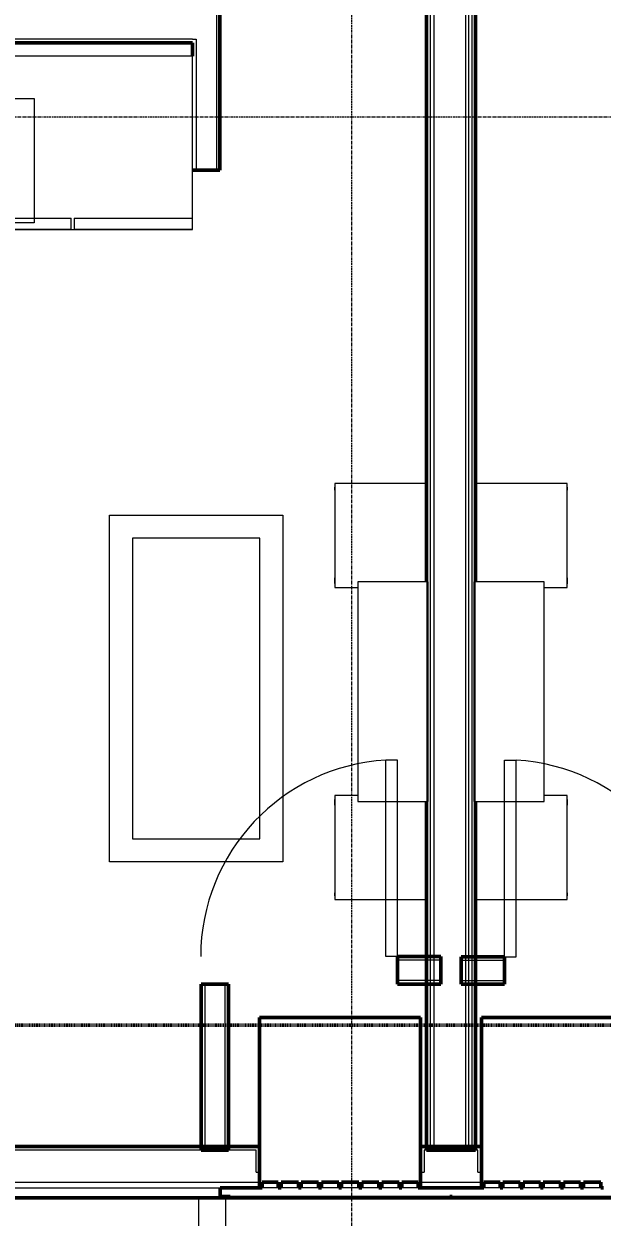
# Model space of a CAD drawing. Header units: inches. Extents: x -4217 to -1814, y 9706 to 12425.
# Drawn here: x -3211.1 to -3111, y 9976.9 to 10183.3 of the extents above; entities that cross this region are included whole.
import ezdxf

# ---------------------------------------------------------------- set-up
doc = ezdxf.new("R2010")
doc.units = ezdxf.units.IN
doc.header["$MEASUREMENT"] = 0
doc.linetypes.add('Dash 1_16_', pattern=[0.125, 0.0625, -0.0625])
doc.linetypes.add('Grid Line 1_2_', pattern=[0.875, 0.5, -0.125, 0.125, -0.125])
for name, color, linetype, lineweight in [('A-ANNO-DIMS', 211, 'Continuous', 9), ('A-ANNO-DIMS-96', 211, 'Continuous', 9), ('A-AREA-IDEN', 2, 'Continuous', 9), ('A-DOOR-1', 7, 'Continuous', 9), ('A-DOOR-2', 50, 'Continuous', 20), ('A-FLOR-1', 10, 'Continuous', 13), ('A-FLOR-HRAL-1', 7, 'Continuous', 9), ('A-GENM-2', 7, 'Continuous', 9), ('A-GENM-3', 250, 'Continuous', 50), ('A-GLAZ-2', 250, 'Continuous', 50), ('A-WALL', 113, 'Continuous', 13), ('A-WALL-3', 250, 'Continuous', 50), ('A-WALL-4', 10, 'Continuous', 13), ('C-PROP-LINE-2', 91, 'Dash 1_16_', 50), ('I-FURN-1', 7, 'Continuous', 9), ('I-WALL-3', 2, 'Continuous', 50), ('Q-SPCQ-1', 7, 'Continuous', 9), ('S-GRID-1', 1, 'Grid Line 1_2_', 9)]:
    doc.layers.add(name, color=color, linetype=linetype, lineweight=lineweight)
doc.styles.add('Century Gothic', font='ufonts.com_century-gothic.ttf', dxfattribs={"height": 9})
doc.dimstyles.new('OD__1_8__Tol__', dxfattribs={"dimscale": 12, "dimtxt": 9.397514, "dimasz": 1, "dimexe": 0.75, "dimexo": 0.5, "dimgap": 0.125, "dimtad": 1, "dimdec": 3, "dimrnd": 0.125, "dimzin": 3, "dimdsep": 46, "dimlunit": 4, "dimtxsty": 'Century Gothic', "dimblk1": 'OBLIQUE', "dimblk2": 'OBLIQUE', "dimsah": 1, "dimcen": 0.09, "dimdle": 0.75, "dimazin": 0, "dimtfac": 1, "dimtdec": 4, "dimtix": 1, "dimtmove": 0, "dimatfit": 3, "dimfxl": 1, "dimtvp": 1, "dimtfill": 1, "dimfrac": 2, "dimtolj": 1, "dimtzin": 0, "dimarcsym": 2})

# ---------------------------------------------------------------- blocks, each defined once
blk = doc.blocks.new('DIMBLOCK16-FLOOR PLAN - 2ND FLOOR')
at = {"layer": 'A-ANNO-DIMS-96'}
for p, q in [((-3338.72, 9982.44), (-3338.72, 9817.41)), ((-3338.72, 9826.41), (-3338.72, 9982.44)), ((-2935.52, 9982.44), (-2935.52, 9817.41)), ((-2935.52, 9826.41), (-2935.52, 9982.44)), ((-3338.72, 9826.41), (-2935.52, 9826.41))]:
    blk.add_line(p, q, dxfattribs=at)
at = {"layer": 'A-ANNO-DIMS-96', "lineweight": 50}
for p, q in [((-3338.72, 9826.41), (-3332.72, 9832.41)), ((-2935.52, 9826.41), (-2929.52, 9832.41)), ((-3338.72, 9826.41), (-3344.72, 9820.41)), ((-2935.52, 9826.41), (-2941.52, 9820.41))]:
    blk.add_line(p, q, dxfattribs=at)
at = {"layer": 'A-ANNO-DIMS-96', "color": 0, "insert": (-3167.85, 9839.44), "char_height": 9, "width": 73.7481, "attachment_point": 1, "line_spacing_factor": 0.984502, "style": 'Century Gothic', "bg_fill": 3, "box_fill_scale": 1.25, "bg_fill_color": 256, "bg_fill_true_color": 13158600, "bg_fill_transparency": 0}
blk.add_mtext('33\' - 7 1/4"', dxfattribs=at)
blk = doc.blocks.new('_Oblique')
at = {"color": 0, "linetype": 'ByBlock', "lineweight": -2}
blk.add_line((-0.5, -0.5), (0.5, 0.5), dxfattribs=at)

msp = doc.modelspace()

# ---------------------------------------------------------------- linework, layer by layer
at = {"layer": 'A-AREA-IDEN', "flags": 128}
msp.add_lwpolyline([(-3284.82084, 10170.39172), (-3209.31533, 10170.39172), (-3209.31533, 10148.89566), (-3284.82084, 10148.89566)], close=True, dxfattribs=at)
at = {"layer": 'A-DOOR-1'}
for centre, start, end in [((-3146.39952, 10021.93199), 93.365687, 180), ((-3127.84796, 10021.9274), 0, 86.634313)]:
    msp.add_arc(centre, 34.06659, start, end, dxfattribs=at)
at = {"layer": 'A-DOOR-2'}
for p, q in [((-3148.39952, 10021.93199), (-3148.39952, 10055.93982)), ((-3146.39952, 10055.93982), (-3148.39952, 10055.93982)), ((-3146.39952, 10021.93199), (-3146.39952, 10055.93982)), ((-3127.84796, 10055.93523), (-3125.84796, 10055.93523)), ((-3127.84796, 10021.9274), (-3127.84796, 10055.93523)), ((-3125.84796, 10021.9274), (-3125.84796, 10055.93523)), ((-3146.39952, 10021.93199), (-3148.39952, 10021.93199)), ((-3127.84796, 10021.9274), (-3125.84796, 10021.9274))]:
    msp.add_line(p, q, dxfattribs=at)
at = {"layer": 'A-GENM-3'}
for p, q in [((-3142.38624, 10011.3769), (-3170.26124, 10011.3769)), ((-3103.98624, 10011.3769), (-3131.86124, 10011.3769))]:
    msp.add_line(p, q, dxfattribs=at)
at = {"layer": 'A-WALL'}
for p, q in [((-3140.74874, 10356.0394), (-3140.74874, 9988.4394)), ((-3140.12374, 10356.0394), (-3140.12374, 9988.4394)), ((-3134.62374, 10356.0394), (-3134.62374, 9988.4394)), ((-3134.12374, 10356.0394), (-3134.12374, 9988.4394)), ((-3133.49874, 10356.0394), (-3133.49874, 9988.4394))]:
    msp.add_line(p, q, dxfattribs=at)
at = {"layer": 'A-WALL-3'}
for p, q in [((-3177.12374, 10158.02206), (-3177.12374, 10260.93124)), ((-3336.97374, 10180.0331), (-3181.87374, 10180.0331)), ((-3181.87374, 10180.0331), (-3181.87374, 10177.7206)), ((-3181.87374, 10158.02206), (-3177.12374, 10158.02206)), ((-3138.87374, 10021.93199), (-3146.39952, 10021.93199)), ((-3146.39952, 10021.93199), (-3146.39952, 10017.18199)), ((-3138.87374, 10017.18199), (-3138.87374, 10021.93199)), ((-3127.84796, 10021.9274), (-3135.37374, 10021.9274)), ((-3135.37374, 10021.9274), (-3135.37374, 10017.1774)), ((-3127.84796, 10017.1774), (-3127.84796, 10021.9274)), ((-3175.64952, 10017.18199), (-3180.39952, 10017.18199)), ((-3146.39952, 10017.18199), (-3138.87374, 10017.18199)), ((-3135.37374, 10017.1774), (-3127.84796, 10017.1774))]:
    msp.add_line(p, q, dxfattribs=at)
at = {"layer": 'A-WALL-4'}
for p, q in [((-3177.74874, 10260.93124), (-3177.74874, 10158.02206)), ((-3181.87374, 10180.6581), (-3336.97374, 10180.6581)), ((-3181.87374, 10180.6581), (-3181.24874, 10180.6581)), ((-3181.24874, 10180.6581), (-3181.24874, 10158.02206)), ((-3138.87374, 10021.30699), (-3146.39952, 10021.30699)), ((-3135.37374, 10021.3024), (-3127.84796, 10021.3024)), ((-3138.87374, 10017.80699), (-3146.39952, 10017.80699)), ((-3135.37374, 10017.8024), (-3127.84796, 10017.8024))]:
    msp.add_line(p, q, dxfattribs=at)
at = {"layer": 'C-PROP-LINE-2'}
msp.add_line((-2099.26202, 10010.0894), (-3832.16202, 10010.0894), dxfattribs=at)
at = {"layer": 'I-FURN-1'}
for p, q in [((-3157.27979, 10103.14382), (-3157.27979, 10102.65471)), ((-3157.27979, 10102.65471), (-3157.24865, 10102.65471)), ((-3141.37374, 10103.80432), (-3157.24874, 10103.80432)), ((-3157.24874, 10103.80432), (-3157.24874, 10085.80432)), ((-3116.99874, 10103.79973), (-3132.87374, 10103.79973)), ((-3116.99882, 10102.65012), (-3116.96768, 10102.65012)), ((-3116.99874, 10085.79973), (-3116.99874, 10103.79973)), ((-3116.96768, 10102.65012), (-3116.96768, 10103.13923)), ((-3196.24874, 10098.31459), (-3166.24874, 10098.31459)), ((-3196.24874, 10038.31459), (-3196.24874, 10098.31459)), ((-3166.24874, 10098.31459), (-3166.24874, 10038.31459)), ((-3170.24874, 10094.31459), (-3192.24874, 10094.31459)), ((-3192.24874, 10094.31459), (-3192.24874, 10042.31459)), ((-3170.24874, 10042.31459), (-3170.24874, 10094.31459)), ((-3157.24865, 10087.4617), (-3157.28054, 10087.4617)), ((-3157.28054, 10087.4617), (-3157.28054, 10086.46722)), ((-3157.28054, 10086.46722), (-3157.24865, 10086.46722)), ((-3141.24874, 10086.80432), (-3153.24874, 10086.80432)), ((-3153.24874, 10086.80432), (-3153.24874, 10048.80432)), ((-3141.24874, 10048.80432), (-3141.24874, 10086.80432)), ((-3141.24874, 10086.80432), (-3141.12374, 10086.80432)), ((-3141.24874, 10048.80432), (-3141.24874, 10086.80432)), ((-3141.12374, 10086.80432), (-3141.12374, 10048.80432)), ((-3133.12374, 10048.79973), (-3133.12374, 10086.79973)), ((-3133.12374, 10086.79973), (-3132.99874, 10086.79973)), ((-3132.99874, 10086.79973), (-3132.99874, 10048.79973)), ((-3132.99874, 10086.79973), (-3132.99874, 10048.79973)), ((-3120.99874, 10086.79973), (-3132.99874, 10086.79973)), ((-3120.99874, 10048.79973), (-3120.99874, 10086.79973)), ((-3116.96693, 10087.45711), (-3116.99882, 10087.45711)), ((-3116.99882, 10086.46263), (-3116.96693, 10086.46263)), ((-3116.96693, 10086.46263), (-3116.96693, 10087.45711)), ((-3157.24874, 10085.80432), (-3153.24874, 10085.80432)), ((-3120.99874, 10085.79973), (-3116.99874, 10085.79973)), ((-3157.28054, 10049.14142), (-3157.28054, 10048.14694)), ((-3157.24865, 10049.14142), (-3157.28054, 10049.14142)), ((-3153.24874, 10049.80432), (-3157.24874, 10049.80432)), ((-3157.24874, 10049.80432), (-3157.24874, 10031.80432)), ((-3153.24874, 10048.80432), (-3141.24874, 10048.80432)), ((-3141.12374, 10048.80432), (-3141.24874, 10048.80432)), ((-3132.99874, 10048.79973), (-3133.12374, 10048.79973)), ((-3132.99874, 10048.79973), (-3120.99874, 10048.79973)), ((-3116.99874, 10049.79973), (-3120.99874, 10049.79973)), ((-3116.96693, 10049.13683), (-3116.99882, 10049.13683)), ((-3116.99874, 10031.79973), (-3116.99874, 10049.79973)), ((-3116.96693, 10048.14235), (-3116.96693, 10049.13683)), ((-3157.28054, 10048.14694), (-3157.24865, 10048.14694)), ((-3116.99882, 10048.14235), (-3116.96693, 10048.14235)), ((-3192.24874, 10042.31459), (-3170.24874, 10042.31459)), ((-3166.24874, 10038.31459), (-3196.24874, 10038.31459)), ((-3157.24865, 10032.95393), (-3157.27979, 10032.95393)), ((-3157.27979, 10032.95393), (-3157.27979, 10032.46482)), ((-3116.96768, 10032.94934), (-3116.99882, 10032.94934)), ((-3116.96768, 10032.46023), (-3116.96768, 10032.94934)), ((-3157.24874, 10031.80432), (-3141.37374, 10031.80432)), ((-3132.87374, 10031.79973), (-3116.99874, 10031.79973))]:
    msp.add_line(p, q, dxfattribs=at)
at = {"layer": 'I-WALL-3'}
for p, q in [((-3141.37374, 10355.4144), (-3141.37374, 10086.80432)), ((-3132.87374, 10086.79973), (-3132.87374, 10355.4144)), ((-3141.37374, 10048.80432), (-3141.37374, 9988.4394)), ((-3132.87374, 9988.4394), (-3132.87374, 10048.79973)), ((-3141.37374, 9988.4394), (-3132.87374, 9988.4394))]:
    msp.add_line(p, q, dxfattribs=at)
at = {"layer": 'Q-SPCQ-1'}
for p, q in [((-3181.87374, 10177.7206), (-3217.62374, 10177.7206)), ((-3181.87374, 10147.7206), (-3181.87374, 10177.7206)), ((-3217.62374, 10149.7206), (-3202.87374, 10149.7206)), ((-3202.87374, 10147.7206), (-3202.87374, 10149.7206)), ((-3202.37374, 10149.7206), (-3181.87374, 10149.7206)), ((-3202.37374, 10149.7206), (-3202.37374, 10147.7206)), ((-3181.87374, 10147.7206), (-3181.87374, 10149.7206)), ((-3217.62374, 10147.7206), (-3181.87374, 10147.7206)), ((-3202.87374, 10147.7206), (-3217.62374, 10147.7206)), ((-3181.87374, 10147.7206), (-3202.37374, 10147.7206))]:
    msp.add_line(p, q, dxfattribs=at)
at = {"layer": 'S-GRID-1'}
msp.add_line((-1814.20638, 10167.1894), (-4168.71446, 10167.1894), dxfattribs=at)

# ---------------------------------------------------------------- next in the draw order: dimensions: what is measured, and where the dimension line sits
at = {"layer": 'A-ANNO-DIMS'}
dim = msp.add_linear_dim(base=(-2935.52374, 9826.40632), p1=(-3338.72374, 9988.4394), p2=(-2935.52374, 9988.4394), dimstyle='OD__1_8__Tol__', override={"dimpost": '<>', "dimfxl": 403.2}, dxfattribs=at)
dim.commit()
dim.dimension.update_dxf_attribs({"geometry": 'DIMBLOCK16-FLOOR PLAN - 2ND FLOOR', "text_midpoint": (-3137.12374, 9833.13133)})

# ---------------------------------------------------------------- next in the draw order: linework, layer by layer
at = {"layer": 'A-FLOR-1'}
msp.add_line((-3180.82344, 9980.0019), (-3215.06124, 9980.0019), dxfattribs=at)
at = {"layer": 'A-FLOR-HRAL-1'}
for p, q in [((-3180.82344, 9980.1894), (-3180.82344, 9919.3016)), ((-3176.09903, 9914.57719), (-3176.09903, 9980.1894))]:
    msp.add_line(p, q, dxfattribs=at)
at = {"layer": 'A-GENM-2'}
for p, q in [((-3167.02686, 9981.9394), (-3169.82374, 9981.9394)), ((-3163.54249, 9981.9394), (-3166.52686, 9981.9394)), ((-3160.05811, 9981.9394), (-3163.04249, 9981.9394)), ((-3156.57374, 9981.9394), (-3159.55811, 9981.9394)), ((-3153.08936, 9981.9394), (-3156.07374, 9981.9394)), ((-3149.60499, 9981.9394), (-3152.58936, 9981.9394)), ((-3146.12061, 9981.9394), (-3149.10499, 9981.9394)), ((-3142.82374, 9981.9394), (-3145.62061, 9981.9394)), ((-3128.62686, 9981.9394), (-3131.42374, 9981.9394)), ((-3125.14249, 9981.9394), (-3128.12686, 9981.9394)), ((-3121.65811, 9981.9394), (-3124.64249, 9981.9394)), ((-3118.17374, 9981.9394), (-3121.15811, 9981.9394)), ((-3114.68936, 9981.9394), (-3117.67374, 9981.9394)), ((-3111.20499, 9981.9394), (-3114.18936, 9981.9394))]:
    msp.add_line(p, q, dxfattribs=at)
at = {"layer": 'A-GENM-3'}
for p, q in [((-3170.26124, 10011.3769), (-3170.26124, 9981.9394)), ((-3142.38624, 9981.9394), (-3142.38624, 10011.3769)), ((-3131.86124, 10011.3769), (-3131.86124, 9981.9394)), ((-3169.82374, 9981.9394), (-3169.82374, 9982.9394)), ((-3169.82374, 9982.9394), (-3167.02686, 9982.9394)), ((-3167.02686, 9982.9394), (-3167.02686, 9981.9394)), ((-3166.52686, 9981.9394), (-3166.52686, 9982.9394)), ((-3166.52686, 9982.9394), (-3163.54249, 9982.9394)), ((-3163.54249, 9982.9394), (-3163.54249, 9981.9394)), ((-3163.04249, 9981.9394), (-3163.04249, 9982.9394)), ((-3163.04249, 9982.9394), (-3160.05811, 9982.9394)), ((-3160.05811, 9982.9394), (-3160.05811, 9981.9394)), ((-3159.55811, 9981.9394), (-3159.55811, 9982.9394)), ((-3159.55811, 9982.9394), (-3156.57374, 9982.9394)), ((-3156.57374, 9982.9394), (-3156.57374, 9981.9394)), ((-3156.07374, 9981.9394), (-3156.07374, 9982.9394)), ((-3156.07374, 9982.9394), (-3153.08936, 9982.9394)), ((-3153.08936, 9982.9394), (-3153.08936, 9981.9394)), ((-3152.58936, 9981.9394), (-3152.58936, 9982.9394)), ((-3152.58936, 9982.9394), (-3149.60499, 9982.9394)), ((-3149.60499, 9982.9394), (-3149.60499, 9981.9394)), ((-3149.10499, 9981.9394), (-3149.10499, 9982.9394)), ((-3149.10499, 9982.9394), (-3146.12061, 9982.9394)), ((-3146.12061, 9982.9394), (-3146.12061, 9981.9394)), ((-3145.62061, 9981.9394), (-3145.62061, 9982.9394)), ((-3145.62061, 9982.9394), (-3142.82374, 9982.9394)), ((-3142.82374, 9982.9394), (-3142.82374, 9981.9394)), ((-3131.42374, 9981.9394), (-3131.42374, 9982.9394)), ((-3131.42374, 9982.9394), (-3128.62686, 9982.9394)), ((-3128.62686, 9982.9394), (-3128.62686, 9981.9394)), ((-3128.12686, 9981.9394), (-3128.12686, 9982.9394)), ((-3128.12686, 9982.9394), (-3125.14249, 9982.9394)), ((-3125.14249, 9982.9394), (-3125.14249, 9981.9394)), ((-3124.64249, 9981.9394), (-3124.64249, 9982.9394)), ((-3124.64249, 9982.9394), (-3121.65811, 9982.9394)), ((-3121.65811, 9982.9394), (-3121.65811, 9981.9394)), ((-3121.15811, 9981.9394), (-3121.15811, 9982.9394)), ((-3121.15811, 9982.9394), (-3118.17374, 9982.9394)), ((-3118.17374, 9982.9394), (-3118.17374, 9981.9394)), ((-3117.67374, 9981.9394), (-3117.67374, 9982.9394)), ((-3117.67374, 9982.9394), (-3114.68936, 9982.9394)), ((-3114.68936, 9982.9394), (-3114.68936, 9981.9394)), ((-3114.18936, 9981.9394), (-3114.18936, 9982.9394)), ((-3114.18936, 9982.9394), (-3111.20499, 9982.9394)), ((-3111.20499, 9982.9394), (-3111.20499, 9981.9394)), ((-3170.26124, 9981.9394), (-3169.82374, 9981.9394)), ((-3167.02686, 9981.9394), (-3166.52686, 9981.9394)), ((-3163.54249, 9981.9394), (-3163.04249, 9981.9394)), ((-3160.05811, 9981.9394), (-3159.55811, 9981.9394)), ((-3156.57374, 9981.9394), (-3156.07374, 9981.9394)), ((-3153.08936, 9981.9394), (-3152.58936, 9981.9394)), ((-3149.60499, 9981.9394), (-3149.10499, 9981.9394)), ((-3146.12061, 9981.9394), (-3145.62061, 9981.9394)), ((-3142.82374, 9981.9394), (-3142.38624, 9981.9394)), ((-3131.86124, 9981.9394), (-3131.42374, 9981.9394)), ((-3128.62686, 9981.9394), (-3128.12686, 9981.9394)), ((-3125.14249, 9981.9394), (-3124.64249, 9981.9394)), ((-3121.65811, 9981.9394), (-3121.15811, 9981.9394)), ((-3118.17374, 9981.9394), (-3117.67374, 9981.9394)), ((-3114.68936, 9981.9394), (-3114.18936, 9981.9394)), ((-3111.20499, 9981.9394), (-3110.70499, 9981.9394))]:
    msp.add_line(p, q, dxfattribs=at)
at = {"layer": 'A-GLAZ-2'}
for p, q in [((-3137.31202, 9980.2519), (-3175.33546, 9980.2519)), ((-3175.33546, 9980.1894), (-3137.31202, 9980.1894)), ((-3098.91202, 9980.2519), (-3136.93546, 9980.2519)), ((-3136.93546, 9980.1894), (-3098.91202, 9980.1894))]:
    msp.add_line(p, q, dxfattribs=at)
at = {"layer": 'A-WALL-3'}
for p, q in [((-3180.39952, 10017.18199), (-3180.39952, 9988.4394)), ((-3175.64952, 9988.4394), (-3175.64952, 10017.18199)), ((-3170.26124, 9989.0644), (-3213.56124, 9989.0644)), ((-3170.26124, 9981.9394), (-3170.26124, 9989.0644)), ((-3131.86124, 9989.0644), (-3142.38624, 9989.0644)), ((-3142.38624, 9989.0644), (-3142.38624, 9981.9394)), ((-3131.86124, 9981.9394), (-3131.86124, 9989.0644)), ((-3180.39952, 9988.4394), (-3175.64952, 9988.4394)), ((-3177.08546, 9980.4394), (-3177.08546, 9981.9394)), ((-3177.08546, 9981.9394), (-3170.26124, 9981.9394)), ((-3142.38624, 9981.9394), (-3131.86124, 9981.9394)), ((-3215.06124, 9980.1894), (-3175.33546, 9980.1894)), ((-3175.33546, 9980.4394), (-3177.08546, 9980.4394)), ((-3175.33546, 9980.1894), (-3175.33546, 9980.4394)), ((-3136.93546, 9980.4394), (-3137.31202, 9980.4394)), ((-3137.31202, 9980.4394), (-3137.31202, 9980.1894)), ((-3137.31202, 9980.1894), (-3136.93546, 9980.1894)), ((-3136.93546, 9980.1894), (-3136.93546, 9980.4394))]:
    msp.add_line(p, q, dxfattribs=at)
at = {"layer": 'A-WALL-4'}
for p, q in [((-3179.77452, 10017.18199), (-3179.77452, 9988.4394)), ((-3176.27452, 10017.18199), (-3176.27452, 9988.4394)), ((-3170.88624, 9988.4394), (-3214.43624, 9988.4394)), ((-3170.88624, 9984.6269), (-3170.88624, 9988.4394)), ((-3141.76124, 9988.4394), (-3141.76124, 9984.6269)), ((-3132.48624, 9988.4394), (-3141.76124, 9988.4394)), ((-3132.48624, 9984.6269), (-3132.48624, 9988.4394)), ((-3215.06124, 9982.9394), (-3170.26124, 9982.9394)), ((-3170.88624, 9984.6269), (-3170.26124, 9984.6269)), ((-3142.38624, 9984.6269), (-3141.76124, 9984.6269)), ((-3142.38624, 9982.9394), (-3131.86124, 9982.9394)), ((-3132.48624, 9984.6269), (-3131.86124, 9984.6269)), ((-3215.06124, 9981.9394), (-3177.08546, 9981.9394)), ((-3215.06124, 9980.4394), (-3177.08546, 9980.4394))]:
    msp.add_line(p, q, dxfattribs=at)
at = {"layer": 'C-PROP-LINE-2'}
msp.add_line((-2636.92374, 9980.1894), (-3860.72374, 9980.1894), dxfattribs=at)
at = {"layer": 'S-GRID-1'}
msp.add_line((-3154.32374, 9836.17969), (-3154.32374, 12376.79045), dxfattribs=at)

doc.saveas('drawing.dxf')
